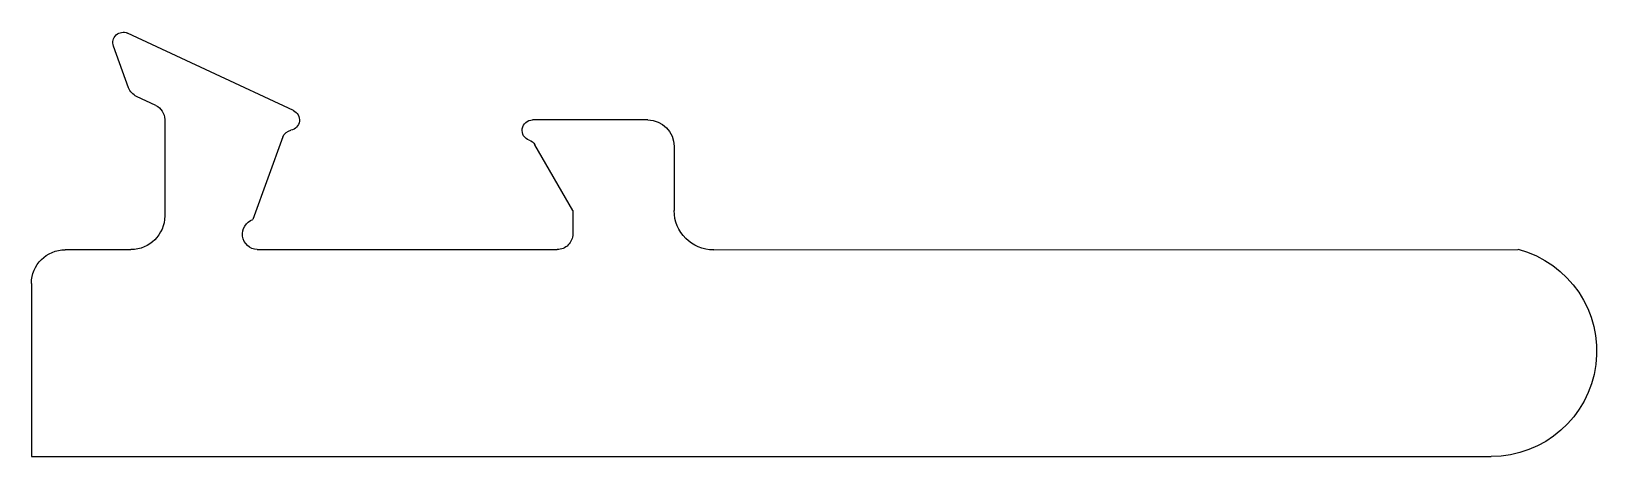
# Model space of a CAD drawing. Extents: x -14.7 to 15.6, y 8.4 to 16.5.
import ezdxf

# ---------------------------------------------------------------- set-up
doc = ezdxf.new("R2010")
doc.units = 0
doc.layers.get('0').update_dxf_attribs({"linetype": 'CONTINUOUS'})

msp = doc.modelspace()

# ---------------------------------------------------------------- linework, layer by layer
at = {"extrusion": (0, 0, -1)}
for p, q in [((-9.605, 15.021), (-12.803, 16.512)), ((-12.784, 15.462), (-13.076, 16.263)), ((-12.261, 15.121), (-12.629, 15.292)), ((-12.088, 14.849), (-12.088, 12.991)), ((-2.777, 14.84), (-4.998, 14.84)), ((-9.808, 14.514), (-10.388, 12.923)), ((-4.222, 13.096), (-4.952, 14.361)), ((-2.269, 14.332), (-2.269, 13.097)), ((-4.222, 13.096), (-4.222, 12.643)), ((-14.006, 12.341), (-12.738, 12.341)), ((-10.308, 12.341), (-4.522, 12.343)), ((-1.506, 12.335), (13.997, 12.341)), ((13.997, 12.35), (13.997, 12.341)), ((-14.657, 11.69), (-14.657, 8.353)), ((-14.657, 8.353), (13.48, 8.353))]:
    msp.add_line(p, q, dxfattribs=at)
for centre, radius, start, end in [((12.888, 16.331), 0.2, 339.9993, 114.9993), ((12.502, 15.564), 0.3, 294.9999, 340), ((12.388, 14.849), 0.3, 115.0001, 180.0004), ((9.69, 14.84), 0.2, 114.9997, 259.9999), ((4.998, 14.64), 0.2, 288.5898, 90), ((2.777, 14.332), 0.508, 90, 179.9777), ((9.62, 14.446), 0.2, 19.9995, 79.9997), ((5.126, 14.261), 0.2, 108.5911, 150.0004), ((1.507, 13.097), 0.762, 269.9777, 359.9777), ((12.738, 12.991), 0.65, 180, 270), ((10.288, 12.64), 0.3, 273.8916, 70.5287), ((4.522, 12.643), 0.3, 179.9777, 269.9777), ((14.006, 11.69), 0.65, 0, 90), ((-13.48, 10.385), 2.032, 104.7471, 270)]:
    msp.add_arc(centre, radius, start, end, dxfattribs=at)

doc.saveas('drawing.dxf')
